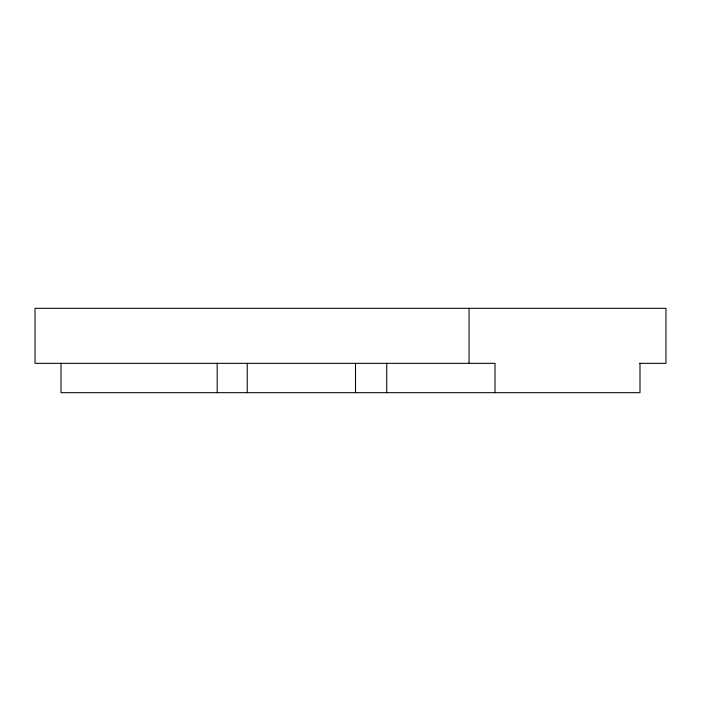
<?xml version="1.0" encoding="UTF-8"?>
<svg xmlns="http://www.w3.org/2000/svg" width="701" height="701" viewBox="0 0 701 701"><rect width="100%" height="100%" fill="white"/><g stroke="black" fill="none" stroke-linecap="round" stroke-linejoin="round"><path stroke-width="1.05" d="M639.715 363.337L665.95 363.337L665.95 308.326L35.05 308.326L35.05 363.337L495.011 363.337L495.011 392.674M639.995 363.337L639.995 392.674L61.005 392.674L61.005 363.337M469.057 308.326L469.057 363.337M386.733 363.337L386.733 392.674M355.495 363.337L355.495 392.674M247.225 363.337L247.225 392.674M217.179 363.337L217.179 392.674"/></g></svg>
